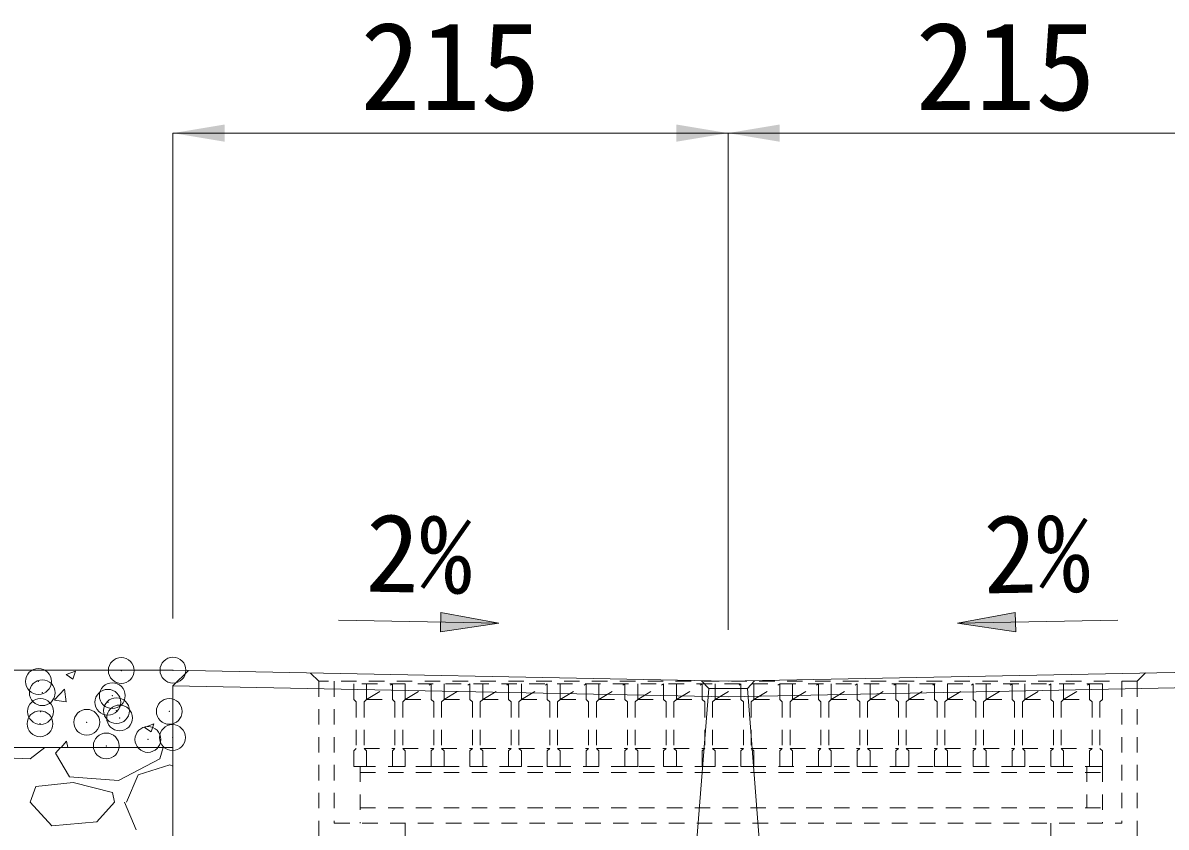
# Model space of a CAD drawing. Units: millimetres at full size, sheet at 1:20. Extents: x 62447 to 85128, y -7246 to 532.
# Drawn here: x 64908.9 to 65351.7, y -2964.4 to -2652.9 of the extents above; entities that cross this region are included whole.
import ezdxf
from ezdxf.enums import TextEntityAlignment as Align

# ---------------------------------------------------------------- set-up
doc = ezdxf.new("R2010")
doc.units = ezdxf.units.MM
doc.header["$LTSCALE"] = 20
doc.header["$PDMODE"] = 32
doc.header["$PDSIZE"] = 10
for name, pattern in [('DASHED', [7.5, 6, -1.5]), ('USER1', [0.54, 0.3, -0.24]), ('USER2', [0.8, 0.4, -0.4])]:
    doc.linetypes.add(name, pattern=pattern)
for name, color, linetype, lineweight in [('グレーチング', 7, 'USER1', 5), ('ハッチング', 7, 'Continuous', 5), ('受枠', 3, 'USER1', 9), ('基礎', 3, 'Continuous', 13), ('寸法線', 7, 'Continuous', 9), ('引出線', 4, 'Continuous', 9), ('本体（側溝）', 2, 'Continuous', 13), ('補助線', 8, 'Continuous', 13)]:
    doc.layers.add(name, color=color, linetype=linetype, lineweight=lineweight)
doc.styles.add('ＭＳ ゴシック', font='')
doc.styles.get('ＭＳ ゴシック').set_extended_font_data('MS Gothic')

# ---------------------------------------------------------------- blocks, each defined once
blk = doc.blocks.new('filled_arrow')
at = {"color": 0, "linetype": 'Continuous', "lineweight": -2}
blk.add_solid([(7.5, 1.25), (0, 0), (7.5, -1.25)], dxfattribs=at)

msp = doc.modelspace()

# ---------------------------------------------------------------- hatches: boundary and pattern name
at = {"layer": '引出線'}
for points in [[(65070.77, -2881.27), (65070.62, -2888.77), (65093.19, -2885.47)], [(65293.29, -2881.27), (65293.44, -2888.77), (65270.86, -2885.47)]]:
    msp.add_hatch(color=256, dxfattribs=at).paths.add_polyline_path(points)

# ---------------------------------------------------------------- linework, layer by layer
at = {"layer": 'グレーチング'}
for p, q in [((65327.03, -2908.94), (65037.03, -2908.94)), ((65037.03, -2908.94), (65037.03, -2914.94)), ((65042.03, -2908.94), (65042.03, -2914.94)), ((65042.03, -2914.94), (65052.03, -2908.94)), ((65052.03, -2908.94), (65052.03, -2914.94)), ((65057.03, -2908.94), (65057.03, -2914.94)), ((65057.03, -2914.94), (65067.03, -2908.94)), ((65067.03, -2908.94), (65067.03, -2914.94)), ((65072.03, -2908.94), (65072.03, -2914.94)), ((65072.03, -2914.94), (65082.03, -2908.94)), ((65082.03, -2908.94), (65082.03, -2914.94)), ((65087.03, -2908.94), (65087.03, -2914.94)), ((65087.03, -2914.94), (65097.03, -2908.94)), ((65097.03, -2908.94), (65097.03, -2914.94)), ((65102.03, -2908.94), (65102.03, -2914.94)), ((65102.03, -2914.94), (65112.03, -2908.94)), ((65112.03, -2908.94), (65112.03, -2914.94)), ((65117.03, -2908.94), (65117.03, -2914.94)), ((65117.03, -2914.94), (65127.03, -2908.94)), ((65127.03, -2908.94), (65127.03, -2914.94)), ((65132.03, -2908.94), (65132.03, -2914.94)), ((65132.03, -2914.94), (65142.03, -2908.94)), ((65142.03, -2908.94), (65142.03, -2914.94)), ((65147.03, -2908.94), (65147.03, -2914.94)), ((65147.03, -2914.94), (65157.03, -2908.94)), ((65157.03, -2908.94), (65157.03, -2914.94)), ((65162.03, -2908.94), (65162.03, -2914.94)), ((65162.03, -2914.94), (65172.03, -2908.94)), ((65172.03, -2908.94), (65172.03, -2914.94)), ((65177.03, -2908.94), (65177.03, -2914.94)), ((65177.03, -2914.94), (65187.03, -2908.94)), ((65187.03, -2908.94), (65187.03, -2914.94)), ((65192.03, -2908.94), (65192.03, -2914.94)), ((65192.03, -2914.94), (65202.03, -2908.94)), ((65202.03, -2908.94), (65202.03, -2914.94)), ((65207.03, -2908.94), (65207.03, -2914.94)), ((65207.03, -2914.94), (65217.03, -2908.94)), ((65217.03, -2908.94), (65217.03, -2914.94)), ((65222.03, -2908.94), (65222.03, -2914.94)), ((65222.03, -2914.94), (65232.03, -2908.94)), ((65232.03, -2908.94), (65232.03, -2914.94)), ((65237.03, -2908.94), (65237.03, -2914.94)), ((65237.03, -2914.94), (65247.03, -2908.94)), ((65247.03, -2908.94), (65247.03, -2914.94)), ((65252.03, -2908.94), (65252.03, -2914.94)), ((65252.03, -2914.94), (65262.03, -2908.94)), ((65262.03, -2908.94), (65262.03, -2914.94)), ((65267.03, -2908.94), (65267.03, -2914.94)), ((65267.03, -2914.94), (65277.03, -2908.94)), ((65277.03, -2908.94), (65277.03, -2914.94)), ((65282.03, -2908.94), (65282.03, -2914.94)), ((65282.03, -2914.94), (65292.03, -2908.94)), ((65292.03, -2908.94), (65292.03, -2914.94)), ((65297.03, -2908.94), (65297.03, -2914.94)), ((65297.03, -2914.94), (65307.03, -2908.94)), ((65307.03, -2908.94), (65307.03, -2914.94)), ((65312.03, -2908.94), (65312.03, -2914.94)), ((65312.03, -2914.94), (65322.03, -2908.94)), ((65322.03, -2908.94), (65322.03, -2914.94)), ((65327.03, -2908.94), (65327.03, -2914.94)), ((65037.03, -2914.94), (65038.03, -2915.94)), ((65038.03, -2915.94), (65038.03, -2933.94)), ((65042.03, -2914.94), (65041.03, -2915.94)), ((65041.03, -2915.94), (65041.03, -2933.94)), ((65042.03, -2914.94), (65052.03, -2914.94)), ((65052.03, -2914.94), (65053.03, -2915.94)), ((65053.03, -2915.94), (65053.03, -2933.94)), ((65057.03, -2914.94), (65056.03, -2915.94)), ((65056.03, -2915.94), (65056.03, -2933.94)), ((65057.03, -2914.94), (65067.03, -2914.94)), ((65067.03, -2914.94), (65068.03, -2915.94)), ((65068.03, -2915.94), (65068.03, -2933.94)), ((65072.03, -2914.94), (65071.03, -2915.94)), ((65071.03, -2915.94), (65071.03, -2933.94)), ((65072.03, -2914.94), (65082.03, -2914.94)), ((65082.03, -2914.94), (65083.03, -2915.94)), ((65083.03, -2915.94), (65083.03, -2933.94)), ((65087.03, -2914.94), (65086.03, -2915.94)), ((65086.03, -2915.94), (65086.03, -2933.94)), ((65087.03, -2914.94), (65097.03, -2914.94)), ((65097.03, -2914.94), (65098.03, -2915.94)), ((65098.03, -2915.94), (65098.03, -2933.94)), ((65102.03, -2914.94), (65101.03, -2915.94)), ((65101.03, -2915.94), (65101.03, -2933.94)), ((65102.03, -2914.94), (65112.03, -2914.94)), ((65112.03, -2914.94), (65113.03, -2915.94)), ((65113.03, -2915.94), (65113.03, -2933.94)), ((65117.03, -2914.94), (65116.03, -2915.94)), ((65116.03, -2915.94), (65116.03, -2933.94)), ((65117.03, -2914.94), (65127.03, -2914.94)), ((65127.03, -2914.94), (65128.03, -2915.94)), ((65128.03, -2915.94), (65128.03, -2933.94)), ((65132.03, -2914.94), (65131.03, -2915.94)), ((65131.03, -2915.94), (65131.03, -2933.94)), ((65132.03, -2914.94), (65142.03, -2914.94)), ((65142.03, -2914.94), (65143.03, -2915.94)), ((65143.03, -2915.94), (65143.03, -2933.94)), ((65147.03, -2914.94), (65146.03, -2915.94)), ((65146.03, -2915.94), (65146.03, -2933.94)), ((65147.03, -2914.94), (65157.03, -2914.94)), ((65157.03, -2914.94), (65158.03, -2915.94)), ((65158.03, -2915.94), (65158.03, -2933.94)), ((65162.03, -2914.94), (65161.03, -2915.94)), ((65161.03, -2915.94), (65161.03, -2933.94)), ((65162.03, -2914.94), (65172.03, -2914.94)), ((65172.03, -2914.94), (65173.03, -2915.94)), ((65173.03, -2915.94), (65173.03, -2933.94)), ((65177.03, -2914.94), (65176.03, -2915.94)), ((65176.03, -2915.94), (65176.03, -2933.94)), ((65177.03, -2914.94), (65187.03, -2914.94)), ((65187.03, -2914.94), (65188.03, -2915.94)), ((65188.03, -2915.94), (65188.03, -2933.94)), ((65192.03, -2914.94), (65191.03, -2915.94)), ((65191.03, -2915.94), (65191.03, -2933.94)), ((65192.03, -2914.94), (65202.03, -2914.94)), ((65202.03, -2914.94), (65203.03, -2915.94)), ((65203.03, -2915.94), (65203.03, -2933.94)), ((65207.03, -2914.94), (65206.03, -2915.94)), ((65206.03, -2915.94), (65206.03, -2933.94)), ((65207.03, -2914.94), (65217.03, -2914.94)), ((65217.03, -2914.94), (65218.03, -2915.94)), ((65218.03, -2915.94), (65218.03, -2933.94)), ((65222.03, -2914.94), (65221.03, -2915.94)), ((65221.03, -2915.94), (65221.03, -2933.94)), ((65222.03, -2914.94), (65232.03, -2914.94)), ((65232.03, -2914.94), (65233.03, -2915.94)), ((65233.03, -2915.94), (65233.03, -2933.94)), ((65237.03, -2914.94), (65236.03, -2915.94)), ((65236.03, -2915.94), (65236.03, -2933.94)), ((65237.03, -2914.94), (65247.03, -2914.94)), ((65247.03, -2914.94), (65248.03, -2915.94)), ((65248.03, -2915.94), (65248.03, -2933.94)), ((65252.03, -2914.94), (65251.03, -2915.94)), ((65251.03, -2915.94), (65251.03, -2933.94)), ((65252.03, -2914.94), (65262.03, -2914.94)), ((65262.03, -2914.94), (65263.03, -2915.94)), ((65263.03, -2915.94), (65263.03, -2933.94)), ((65267.03, -2914.94), (65266.03, -2915.94)), ((65266.03, -2915.94), (65266.03, -2933.94)), ((65267.03, -2914.94), (65277.03, -2914.94)), ((65277.03, -2914.94), (65278.03, -2915.94)), ((65278.03, -2915.94), (65278.03, -2933.94)), ((65282.03, -2914.94), (65281.03, -2915.94)), ((65281.03, -2915.94), (65281.03, -2933.94)), ((65282.03, -2914.94), (65292.03, -2914.94)), ((65292.03, -2914.94), (65293.03, -2915.94)), ((65293.03, -2915.94), (65293.03, -2933.94)), ((65297.03, -2914.94), (65296.03, -2915.94)), ((65296.03, -2915.94), (65296.03, -2933.94)), ((65297.03, -2914.94), (65307.03, -2914.94)), ((65307.03, -2914.94), (65308.03, -2915.94)), ((65308.03, -2915.94), (65308.03, -2933.94)), ((65312.03, -2914.94), (65311.03, -2915.94)), ((65311.03, -2915.94), (65311.03, -2933.94)), ((65312.03, -2914.94), (65322.03, -2914.94)), ((65322.03, -2914.94), (65323.03, -2915.94)), ((65323.03, -2915.94), (65323.03, -2933.94)), ((65327.03, -2914.94), (65326.03, -2915.94)), ((65326.03, -2915.94), (65326.03, -2933.94)), ((65037.03, -2934.94), (65038.03, -2933.94)), ((65037.03, -2940.94), (65037.03, -2934.94)), ((65042.03, -2934.94), (65041.03, -2933.94)), ((65041.03, -2933.94), (65053.03, -2933.94)), ((65042.03, -2940.94), (65042.03, -2934.94)), ((65052.03, -2934.94), (65053.03, -2933.94)), ((65052.03, -2940.94), (65052.03, -2934.94)), ((65057.03, -2934.94), (65056.03, -2933.94)), ((65056.03, -2933.94), (65068.03, -2933.94)), ((65057.03, -2940.94), (65057.03, -2934.94)), ((65067.03, -2934.94), (65068.03, -2933.94)), ((65067.03, -2940.94), (65067.03, -2934.94)), ((65072.03, -2934.94), (65071.03, -2933.94)), ((65071.03, -2933.94), (65083.03, -2933.94)), ((65072.03, -2940.94), (65072.03, -2934.94)), ((65082.03, -2934.94), (65083.03, -2933.94)), ((65082.03, -2940.94), (65082.03, -2934.94)), ((65087.03, -2934.94), (65086.03, -2933.94)), ((65086.03, -2933.94), (65098.03, -2933.94)), ((65087.03, -2940.94), (65087.03, -2934.94)), ((65097.03, -2934.94), (65098.03, -2933.94)), ((65097.03, -2940.94), (65097.03, -2934.94)), ((65102.03, -2934.94), (65101.03, -2933.94)), ((65101.03, -2933.94), (65113.03, -2933.94)), ((65102.03, -2940.94), (65102.03, -2934.94)), ((65112.03, -2934.94), (65113.03, -2933.94)), ((65112.03, -2940.94), (65112.03, -2934.94)), ((65117.03, -2934.94), (65116.03, -2933.94)), ((65116.03, -2933.94), (65128.03, -2933.94)), ((65117.03, -2940.94), (65117.03, -2934.94)), ((65127.03, -2934.94), (65128.03, -2933.94)), ((65127.03, -2940.94), (65127.03, -2934.94)), ((65132.03, -2934.94), (65131.03, -2933.94)), ((65131.03, -2933.94), (65143.03, -2933.94)), ((65132.03, -2940.94), (65132.03, -2934.94)), ((65142.03, -2934.94), (65143.03, -2933.94)), ((65142.03, -2940.94), (65142.03, -2934.94)), ((65147.03, -2934.94), (65146.03, -2933.94)), ((65146.03, -2933.94), (65158.03, -2933.94)), ((65147.03, -2940.94), (65147.03, -2934.94)), ((65157.03, -2934.94), (65158.03, -2933.94)), ((65157.03, -2940.94), (65157.03, -2934.94)), ((65162.03, -2934.94), (65161.03, -2933.94)), ((65161.03, -2933.94), (65173.03, -2933.94)), ((65162.03, -2940.94), (65162.03, -2934.94)), ((65172.03, -2934.94), (65173.03, -2933.94)), ((65172.03, -2940.94), (65172.03, -2934.94)), ((65177.03, -2934.94), (65176.03, -2933.94)), ((65176.03, -2933.94), (65188.03, -2933.94)), ((65177.03, -2940.94), (65177.03, -2934.94)), ((65187.03, -2934.94), (65188.03, -2933.94)), ((65187.03, -2940.94), (65187.03, -2934.94)), ((65192.03, -2934.94), (65191.03, -2933.94)), ((65191.03, -2933.94), (65203.03, -2933.94)), ((65192.03, -2940.94), (65192.03, -2934.94)), ((65202.03, -2934.94), (65203.03, -2933.94)), ((65202.03, -2940.94), (65202.03, -2934.94)), ((65207.03, -2934.94), (65206.03, -2933.94)), ((65206.03, -2933.94), (65218.03, -2933.94)), ((65207.03, -2940.94), (65207.03, -2934.94)), ((65217.03, -2934.94), (65218.03, -2933.94)), ((65217.03, -2940.94), (65217.03, -2934.94)), ((65222.03, -2934.94), (65221.03, -2933.94)), ((65221.03, -2933.94), (65233.03, -2933.94)), ((65222.03, -2940.94), (65222.03, -2934.94)), ((65232.03, -2934.94), (65233.03, -2933.94)), ((65232.03, -2940.94), (65232.03, -2934.94)), ((65237.03, -2934.94), (65236.03, -2933.94)), ((65236.03, -2933.94), (65248.03, -2933.94)), ((65237.03, -2940.94), (65237.03, -2934.94)), ((65247.03, -2934.94), (65248.03, -2933.94)), ((65247.03, -2940.94), (65247.03, -2934.94)), ((65252.03, -2934.94), (65251.03, -2933.94)), ((65251.03, -2933.94), (65263.03, -2933.94)), ((65252.03, -2940.94), (65252.03, -2934.94)), ((65262.03, -2934.94), (65263.03, -2933.94)), ((65262.03, -2940.94), (65262.03, -2934.94)), ((65267.03, -2934.94), (65266.03, -2933.94)), ((65266.03, -2933.94), (65278.03, -2933.94)), ((65267.03, -2940.94), (65267.03, -2934.94)), ((65277.03, -2934.94), (65278.03, -2933.94)), ((65277.03, -2940.94), (65277.03, -2934.94)), ((65282.03, -2934.94), (65281.03, -2933.94)), ((65281.03, -2933.94), (65293.03, -2933.94)), ((65282.03, -2940.94), (65282.03, -2934.94)), ((65292.03, -2934.94), (65293.03, -2933.94)), ((65292.03, -2940.94), (65292.03, -2934.94)), ((65297.03, -2934.94), (65296.03, -2933.94)), ((65296.03, -2933.94), (65308.03, -2933.94)), ((65297.03, -2940.94), (65297.03, -2934.94)), ((65307.03, -2934.94), (65308.03, -2933.94)), ((65307.03, -2940.94), (65307.03, -2934.94)), ((65312.03, -2934.94), (65311.03, -2933.94)), ((65311.03, -2933.94), (65323.03, -2933.94)), ((65312.03, -2940.94), (65312.03, -2934.94)), ((65322.03, -2934.94), (65323.03, -2933.94)), ((65322.03, -2940.94), (65322.03, -2934.94)), ((65327.03, -2934.94), (65326.03, -2933.94)), ((65327.03, -2940.94), (65327.03, -2934.94)), ((65037.03, -2940.94), (65042.03, -2940.94)), ((65037.03, -2940.94), (65043.03, -2940.94)), ((65043.03, -2940.94), (65038.03, -2940.94)), ((65052.03, -2940.94), (65057.03, -2940.94)), ((65067.03, -2940.94), (65072.03, -2940.94)), ((65082.03, -2940.94), (65087.03, -2940.94)), ((65097.03, -2940.94), (65102.03, -2940.94)), ((65112.03, -2940.94), (65117.03, -2940.94)), ((65127.03, -2940.94), (65132.03, -2940.94)), ((65142.03, -2940.94), (65147.03, -2940.94)), ((65157.03, -2940.94), (65162.03, -2940.94)), ((65172.03, -2940.94), (65177.03, -2940.94)), ((65187.03, -2940.94), (65192.03, -2940.94)), ((65202.03, -2940.94), (65207.03, -2940.94)), ((65217.03, -2940.94), (65222.03, -2940.94)), ((65232.03, -2940.94), (65237.03, -2940.94)), ((65247.03, -2940.94), (65252.03, -2940.94)), ((65262.03, -2940.94), (65267.03, -2940.94)), ((65277.03, -2940.94), (65282.03, -2940.94)), ((65292.03, -2940.94), (65297.03, -2940.94)), ((65307.03, -2940.94), (65312.03, -2940.94)), ((65327.03, -2940.94), (65321.02, -2940.94)), ((65321.03, -2940.94), (65326.03, -2940.94)), ((65322.03, -2940.94), (65327.03, -2940.94))]:
    msp.add_line(p, q, dxfattribs=at)
at = {"layer": 'ハッチング'}
for p, q in [((64925.7, -2905.34), (64929.26, -2903.97)), ((64928.22, -2907.06), (64929.25, -2903.99)), ((64925.69, -2905.35), (64928.22, -2907.06)), ((64921.1, -2915.17), (64925.06, -2911.05)), ((64925.63, -2915.87), (64925.07, -2911.04)), ((64921.11, -2915.19), (64925.63, -2915.89)), ((64956.02, -2925.79), (64959.58, -2924.42)), ((64956.02, -2925.8), (64958.54, -2927.51)), ((64958.55, -2927.51), (64959.58, -2924.44)), ((64923.71, -2933.64), (64925.79, -2931.17)), ((64926.29, -2933.64), (64925.83, -2931.16)), ((64911.66, -2938.03), (64917.34, -2933.64)), ((64921.57, -2935.74), (64923.46, -2933.64)), ((64926.9, -2944.89), (64921.57, -2935.74)), ((64963.21, -2933.64), (64961.96, -2938.03)), ((64895.66, -2937.27), (64911.66, -2938.03)), ((64961.96, -2938.03), (64945.95, -2946.41)), ((64953.57, -2944.12), (64965.77, -2940.31)), ((64965.77, -2940.31), (64967.03, -2940.79)), ((64949, -2954.79), (64953.57, -2944.12)), ((64911.66, -2954.79), (64913.95, -2948.7)), ((64928.43, -2947.17), (64913.95, -2948.7)), ((64945.95, -2946.41), (64926.9, -2944.89)), ((64943.67, -2950.98), (64928.43, -2947.17)), ((64944.43, -2954.79), (64943.67, -2950.98)), ((64920.05, -2963.94), (64911.66, -2954.79)), ((64944.43, -2954.79), (64937.57, -2962.41)), ((64948.24, -2954.79), (64952.81, -2965.46)), ((64937.57, -2962.41), (64920.05, -2963.94))]:
    msp.add_line(p, q, dxfattribs=at)
for p in [(64947.01, -2903.77), (64914.93, -2908), (64916.41, -2912.36), (64943.53, -2913.5), (64941.81, -2916.07), (64915.73, -2919.64), (64945.15, -2919.31), (64946.36, -2922.14), (64965.6, -2919.6), (64915.53, -2924.39), (64933.65, -2923.81), (64957.32, -2930.46), (64966.85, -2929.73), (64941.2, -2932.98)]:
    msp.add_point(p, dxfattribs=at)
at = {"layer": '受枠'}
for p, q in [((65340.53, -2907.94), (65023.53, -2907.94)), ((65023.53, -2907.94), (65023.53, -2968.94)), ((65029.53, -2907.94), (65029.53, -2962.94)), ((65334.53, -2907.94), (65334.53, -2962.94)), ((65340.53, -2907.94), (65340.53, -2968.94)), ((65023.53, -2968.94), (65023.53, -2963.94)), ((65029.53, -2962.94), (65334.53, -2962.94)), ((65057.03, -2962.94), (65057.03, -2968.94)), ((65307.03, -2962.94), (65307.03, -2968.94))]:
    msp.add_line(p, q, dxfattribs=at)
at = {"layer": '受枠', "linetype": 'USER2'}
msp.add_line((65334.53, -2907.94), (65340.53, -2907.94), dxfattribs=at)
at = {"layer": '受枠', "lineweight": 5}
for p, q in [((65039.53, -2940.94), (65327.03, -2940.94)), ((65039.53, -2940.94), (65043.03, -2940.94)), ((65039.53, -2940.94), (65039.53, -2962.94)), ((65039.53, -2943.24), (65327.03, -2943.24)), ((65321.02, -2940.94), (65321.02, -2956.94)), ((65327.03, -2940.94), (65321.02, -2940.94)), ((65327.03, -2940.94), (65327.03, -2962.94)), ((65039.53, -2956.94), (65327.03, -2956.94))]:
    msp.add_line(p, q, dxfattribs=at)
at = {"layer": '基礎'}
for p, q in [((64586.35, -2903.64), (64967.03, -2903.64)), ((64967.03, -2903.64), (64973.03, -2903.76))]:
    msp.add_line(p, q, dxfattribs=at)
at = {"layer": '基礎', "linetype": 'DASHED', "lineweight": 15}
msp.add_line((64967.03, -2933.64), (64586.35, -2933.64), dxfattribs=at)
at = {"layer": '寸法線'}
for p, q in [((64967.03, -2695.57), (65182.03, -2695.57)), ((64967.03, -2883.64), (64967.03, -2695.57)), ((65182.03, -2887.94), (65182.03, -2695.57)), ((65182.03, -2695.57), (65397.03, -2695.57)), ((65182.03, -2887.94), (65182.03, -2695.57))]:
    msp.add_line(p, q, dxfattribs=at)
at = {"layer": '引出線'}
for p, q in [((65031.09, -2884.23), (65093.19, -2885.47)), ((65332.97, -2884.23), (65270.86, -2885.47))]:
    msp.add_line(p, q, dxfattribs=at)
at = {"layer": '引出線', "lineweight": 13}
for points in [[(65070.77, -2881.27), (65070.62, -2888.77), (65093.19, -2885.47)], [(65293.29, -2881.27), (65293.44, -2888.77), (65270.86, -2885.47)]]:
    msp.add_lwpolyline(points, close=True, dxfattribs=at)
at = {"layer": '本体（側溝）'}
for p, q in [((64967.03, -2909.64), (64973.03, -2903.76)), ((64973.03, -2903.76), (65182.03, -2907.94)), ((65182.03, -2907.94), (65391.03, -2903.76)), ((64967.03, -2909.64), (64967.03, -3367.94))]:
    msp.add_line(p, q, dxfattribs=at)
at = {"layer": '本体（側溝）', "linetype": 'USER1', "lineweight": 5}
for p, q in [((65023.53, -2907.94), (65020.34, -2904.75)), ((65340.53, -2907.94), (65343.76, -2904.7))]:
    msp.add_line(p, q, dxfattribs=at)
at = {"layer": '本体（側溝）', "linetype": 'DASHED'}
for p, q in [((65171.71, -2907.73), (65174.53, -2910.78)), ((65192.34, -2907.73), (65189.53, -2910.78)), ((65167.3, -3002.94), (65174.53, -2910.78)), ((65174.53, -2910.78), (65189.53, -2910.78)), ((65196.76, -3002.94), (65189.53, -2910.78))]:
    msp.add_line(p, q, dxfattribs=at)
at = {"layer": '本体（側溝）', "lineweight": 5}
for p, q in [((64967.03, -2909.64), (65182.03, -2913.94)), ((65182.03, -2913.94), (65397.03, -2909.64))]:
    msp.add_line(p, q, dxfattribs=at)
at = {"layer": '補助線'}
msp.add_point((64967.03, -2903.64), dxfattribs=at)

# ---------------------------------------------------------------- block references
at = {"layer": '寸法線', "xscale": 2.67, "yscale": 2.67}
for p in [(64967.03, -2695.57), (65182.03, -2695.57)]:
    msp.add_blockref('filled_arrow', p, dxfattribs=at)
at = {"layer": '寸法線', "xscale": 2.67, "yscale": 2.67, "rotation": 180}
msp.add_blockref('filled_arrow', (65182.03, -2695.57), dxfattribs=at)

# ---------------------------------------------------------------- texts
at = {"layer": '寸法線', "style": 'ＭＳ ゴシック'}
for p in [(65074.53, -2669.57), (65289.53, -2669.57)]:
    msp.add_text('215', height=34.18, dxfattribs=at).set_placement(p, align=Align.MIDDLE_CENTER)
at = {"layer": '引出線', "style": 'ＭＳ ゴシック'}
for rotation, p in [(359, (65062.41, -2858.35)), (1, (65301.64, -2858.35))]:
    msp.add_text('2%', height=30.38, rotation=rotation, dxfattribs=at).set_placement(p, align=Align.MIDDLE_CENTER)

doc.saveas('drawing.dxf')
